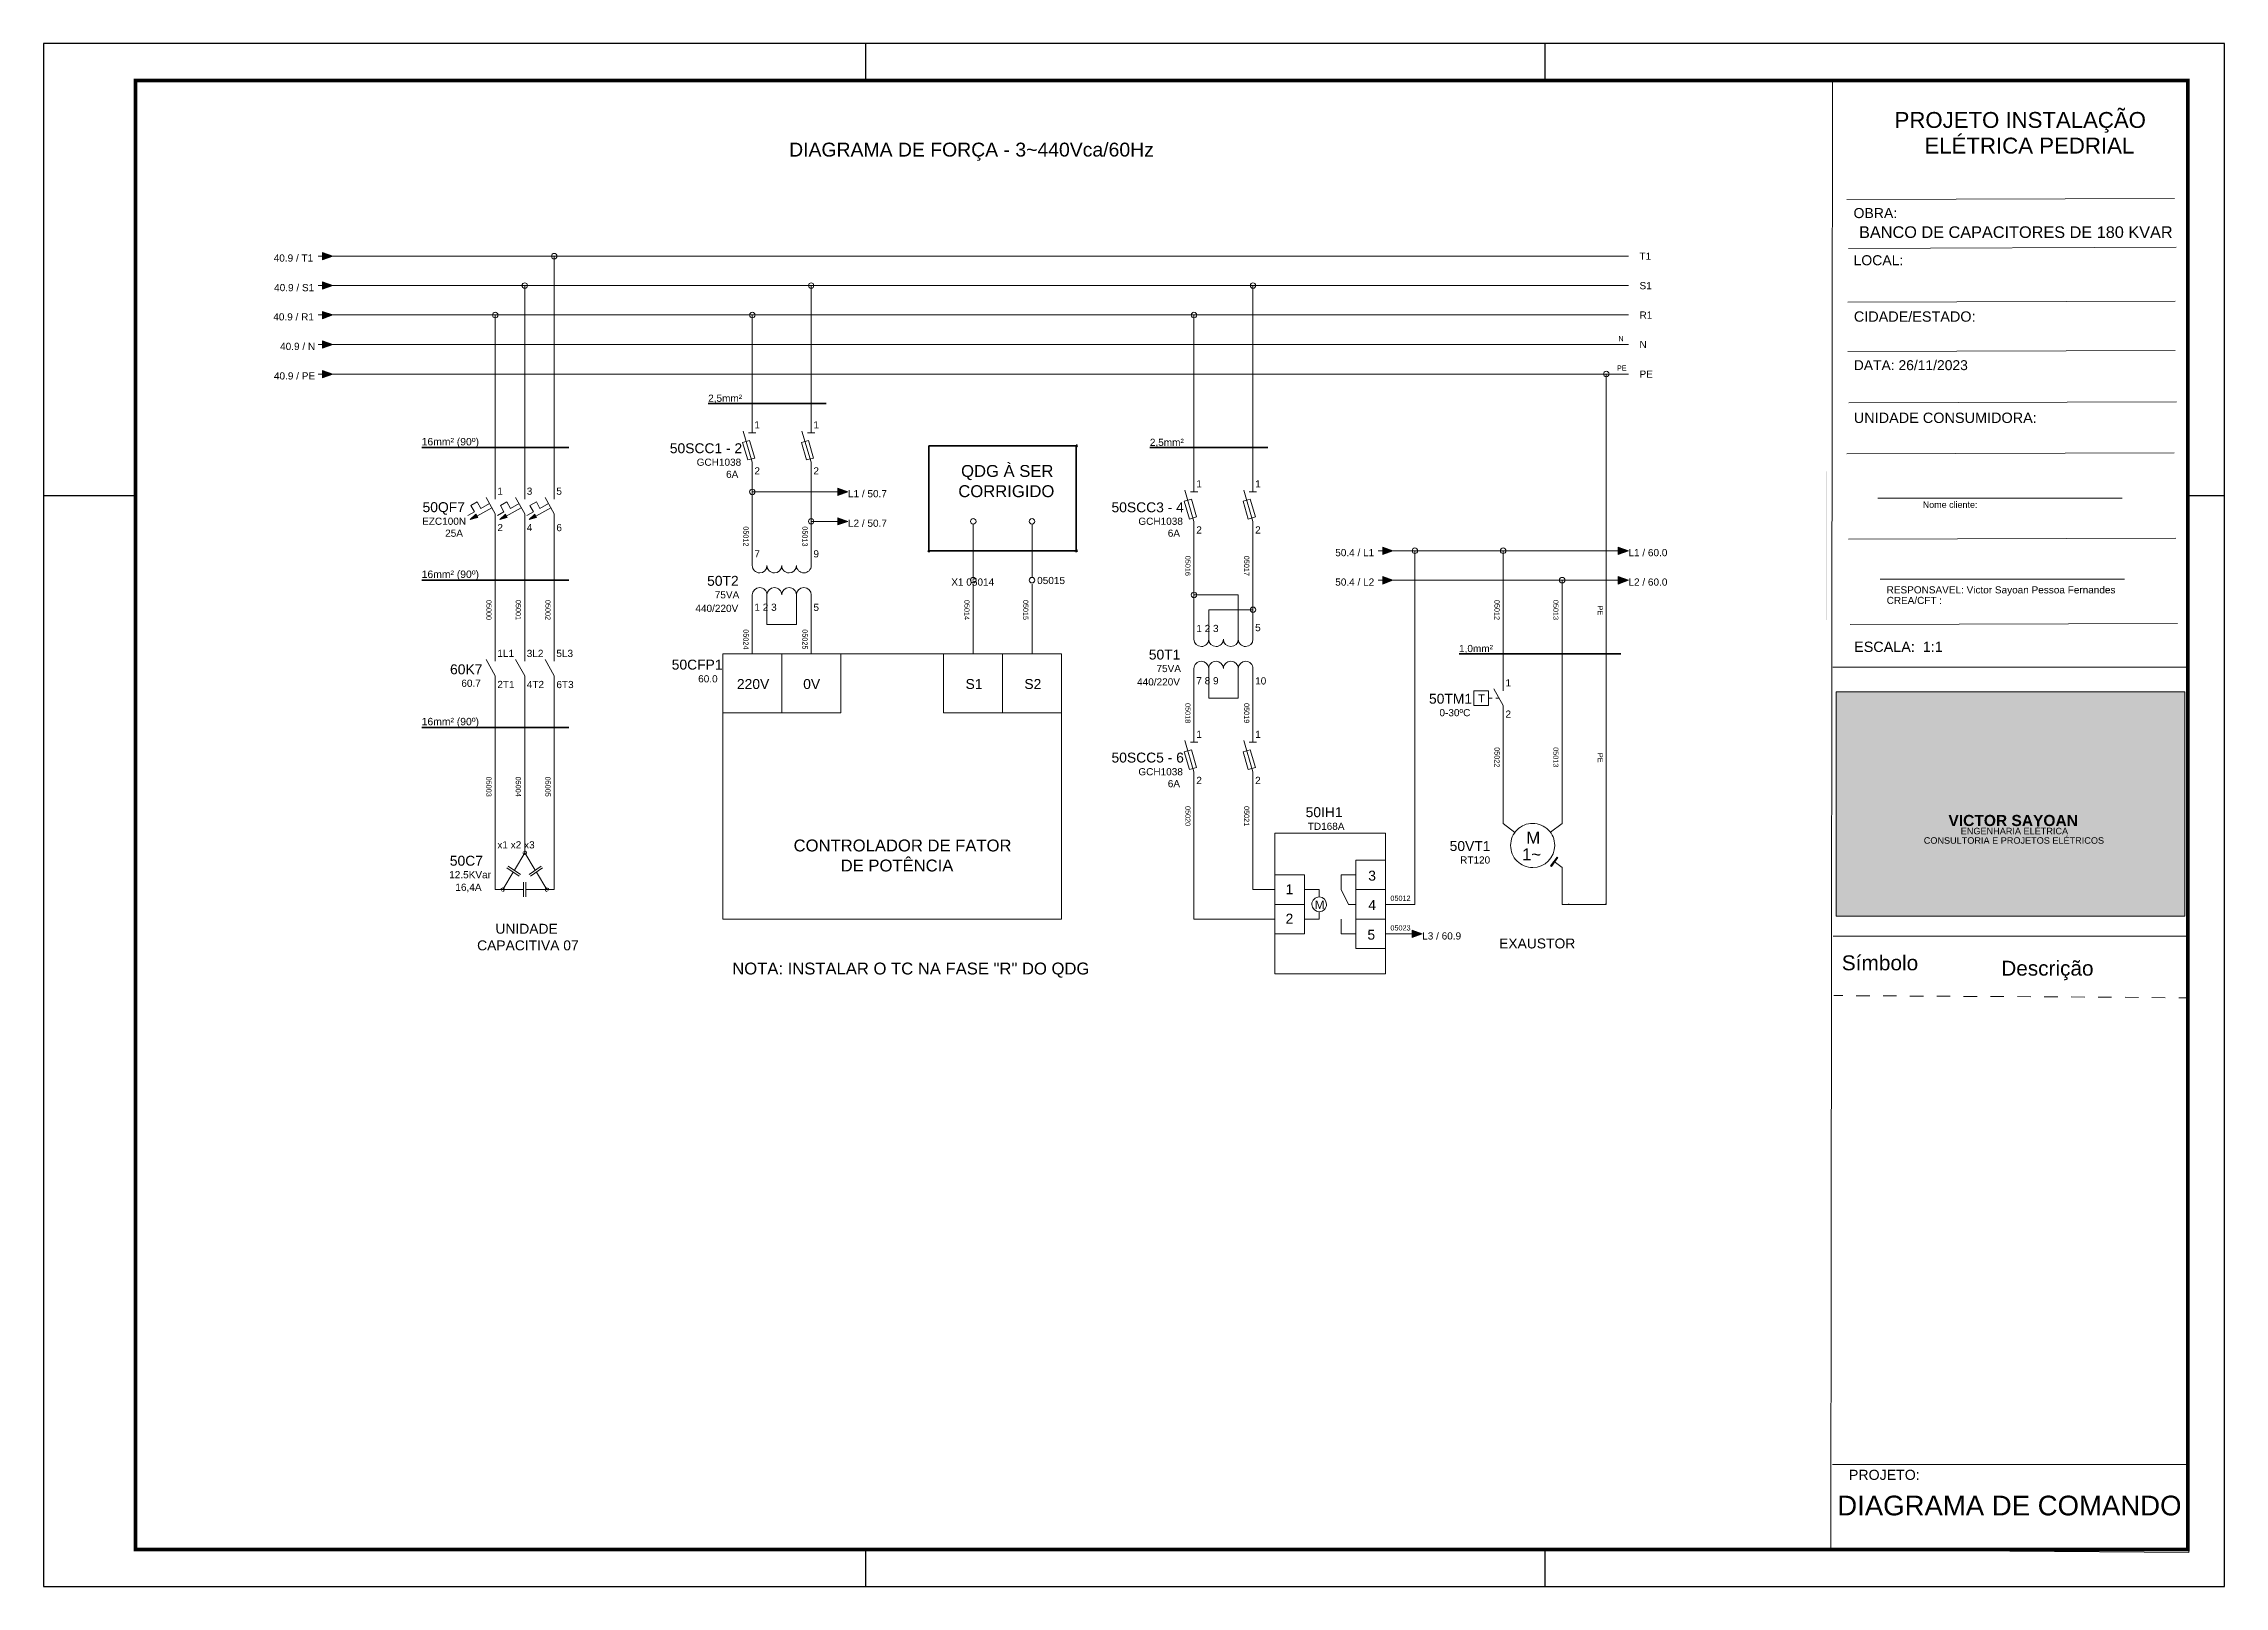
# Model space of a CAD drawing. Header units: millimetres. Extents: x 1004 to 59588, y 686 to 38112.
# Drawn here: x 51332 to 55250, y 35341 to 38112 of the extents above; entities that cross this region are included whole.
import ezdxf

# ---------------------------------------------------------------- set-up
doc = ezdxf.new("R2010")
doc.units = ezdxf.units.MM
doc.linetypes.add('Contínuo', pattern=[0])
for name, color, linetype in [('ARQ-FOLHA', 7, 'Continuous'), ('PDF11_Text', 7, 'Continuous'), ('PDF12_Geometry', 7, 'Continuous'), ('PDF12_Solid Fills', 7, 'Continuous'), ('PDF12_Text', 7, 'Continuous'), ('PDF_Solid Fills', 7, 'Continuous')]:
    doc.layers.add(name, color=color, linetype=linetype)
doc.layers.add('PDF47_Solid Fills', color=7, linetype='Continuous', true_color=0xc7ad54)
doc.layers.add('PDF47_Text', color=7, linetype='Continuous', true_color=0xffffff)
doc.styles.add('Arial$001', font='arial.ttf', dxfattribs={"height": 1.562076})
doc.styles.add('PDF Arial', font='arial.ttf')
doc.styles.add('PDF Sarabun-Extra Bold', font='arialbd.ttf')
doc.styles.add('PDF Sarabun-Thin', font='arial.ttf')

# ---------------------------------------------------------------- blocks, each defined once
blk = doc.blocks.new('FOLHA A2')
at = {"layer": 'ARQ-FOLHA'}
for p, q in [((594, 0), (0, 0)), ((0, 0), (0, -420)), ((224, -10), (224, 0)), ((409, -10), (409, 0)), ((594, -420), (594, 0)), ((0, -123), (25, -123)), ((584, -123), (594, -123)), ((224, -420), (224, -410)), ((409, -420), (409, -410)), ((0, -420), (594, -420))]:
    blk.add_line(p, q, dxfattribs=at)
at = {"layer": 'ARQ-FOLHA', "const_width": 1}
blk.add_lwpolyline([(25, -410), (584, -410), (584, -10), (25, -10), (25, -410)], dxfattribs=at)

msp = doc.modelspace()

# ---------------------------------------------------------------- hatches: boundary and pattern name
at = {"linetype": 'Contínuo', "true_color": 0xfecc66}
h = msp.add_hatch(color=31, dxfattribs=at)
h.dxf.hatch_style = 1
h.set_gradient(color1=(254, 204, 102))
h.paths.add_polyline_path([(54849.99, 36846.22), (54857.11, 36850.2), (54911.27, 36820.6), (54915.16, 36838.42), (54857.37, 36870.1), (54833.03, 36856.55), (54833.01, 36826.38), (54896.12, 36790.69), (54896.12, 36782.02), (54879.2, 36772.24), (54879.67, 36753.73), (54913.06, 36772.72), (54913.1, 36801.57), (54849.98, 36837.18)])
h.paths.add_polyline_path([(54865.48, 36801.29), (54849.22, 36801.29), (54849.22, 36764.76), (54817.17, 36781.46), (54817.17, 36849.32), (54799.82, 36844.48), (54800.92, 36772.36), (54849.51, 36746.08), (54865.48, 36746.43)])
at = {"layer": 'PDF12_Geometry', "transparency": 33554559}
for points in [[(54137.31, 37517.54), (54139.61, 37517.54), (54140.38, 37518.31), (54139.61, 37519.08), (54137.31, 37519.08)], [(54138.84, 37507.59), (54138.84, 37505.29), (54139.61, 37504.15), (54140.38, 37505.29), (54140.38, 37507.59)], [(54150.33, 37517.54), (54153.01, 37517.54), (54153.77, 37518.31), (54153.01, 37519.08), (54150.33, 37519.08)], [(54176.74, 37517.54), (54179.42, 37517.54), (54180.19, 37518.31), (54179.42, 37519.08), (54176.74, 37519.08)], [(54039.7, 36635.17), (54041.23, 36634.02), (54052.71, 36650.1), (54051.56, 36650.86)], [(54059.6, 36568.56), (54059.6, 36565.88), (54060.37, 36565.11), (54061.13, 36565.88), (54061.13, 36568.56)], [(54059.6, 36568.56), (54059.6, 36565.88), (54060.37, 36565.11), (54061.13, 36565.88), (54061.13, 36568.56)], [(54071.09, 36565.11), (54073.38, 36565.11), (54074.53, 36565.88), (54073.38, 36567.03), (54071.09, 36567.03)], [(54137.31, 36565.11), (54139.61, 36565.11), (54140.38, 36565.88), (54139.61, 36567.03), (54137.31, 36567.03)], [(54137.31, 36565.11), (54139.61, 36565.11), (54140.38, 36565.88), (54139.61, 36567.03), (54137.31, 36567.03)], [(54138.84, 36568.56), (54138.84, 36565.88), (54139.61, 36565.11), (54140.38, 36565.88), (54140.38, 36568.56)], [(54138.84, 36568.56), (54138.84, 36565.88), (54139.61, 36565.11), (54140.38, 36565.88), (54140.38, 36568.56)]]:
    msp.add_hatch(color=256, dxfattribs=at).paths.add_polyline_path(points)
h = msp.add_hatch(color=256, dxfattribs=at)
h.paths.add_polyline_path([(52196.68, 36658.52), (52199.74, 36658.52)], flags=0)
h.paths.add_polyline_path([(52196.68, 36661.96, 0.4166667), (52193.23, 36658.52)], flags=0)
h = msp.add_hatch(color=256, dxfattribs=at)
h.paths.add_polyline_path([(52156.87, 36592.67), (52159.93, 36592.67)], flags=0)
h.paths.add_polyline_path([(52153.42, 36592.67, 0.4166667), (52156.87, 36589.23)], flags=0)
h = msp.add_hatch(color=256, dxfattribs=at)
h.paths.add_polyline_path([(52236.11, 36592.67), (52239.55, 36592.67)], flags=0)
h.paths.add_polyline_path([(52236.11, 36589.23, 0.4166667), (52239.55, 36592.67)], flags=0)

# ---------------------------------------------------------------- linework, layer by layer
msp.add_line((54546.27, 38045.68), (55184.16, 38045.68))
at = {"color": 7, "linetype": 'Continuous', "lineweight": 9, "true_color": 0x000007}
for points in [[(55184.16, 38045.68), (55186.36, 35402.31), (54542.85, 35406.7), (54546.27, 38045.68)], [(54571.9, 37831.82), (55160.48, 37833.53), (55160.48, 37833.53)], [(54575.08, 37743.7), (55163.41, 37745.89), (55163.41, 37745.89)], [(54573.37, 37647.27), (55161.7, 37649.22), (55161.7, 37649.22)], [(54573.86, 37558.89), (55161.95, 37560.85), (55161.95, 37560.85)], [(54575.56, 37466.86), (55163.9, 37468.57), (55163.9, 37468.57)], [(54571.9, 37374.82), (55160, 37376.78), (55160, 37376.78)], [(54575.08, 37221.52), (55163.17, 37223.47), (55163.17, 37223.47)], [(54577.52, 37068.69), (55165.61, 37070.65), (55165.61, 37070.65)], [(54546.76, 36991.8), (55184.41, 36991.8), (55184.41, 36991.8)], [(54547, 36508.92), (55184.41, 36508.92), (55184.41, 36508.92)], [(55095.79, 36398.82), (55071.62, 36399.06), (55071.62, 36399.06)], [(55143.88, 36398.33), (55119.71, 36398.82), (55119.71, 36398.82)], [(55184.16, 36398.09), (55168.3, 36398.33), (55168.3, 36398.33)], [(54546.03, 35560.26), (55183.92, 35560.26), (55183.92, 35560.26)]]:
    msp.add_lwpolyline(points, dxfattribs=at)
at = {"color": 7, "linetype": 'Continuous', "lineweight": 20, "true_color": 0x000007}
for points in [[(54627.56, 37295.24), (55066.62, 37295.24), (55066.62, 37295.24)], [(54631.59, 37150.23), (55070.65, 37150.23), (55070.65, 37150.23)], [(54564.46, 36402.24), (54548.47, 36402.24), (54548.47, 36402.24)], [(54612.91, 36401.87), (54588.5, 36401.87), (54588.5, 36401.87)], [(54661.01, 36401.63), (54636.96, 36401.63), (54636.96, 36401.63)], [(54709.47, 36401.26), (54685.05, 36401.26), (54685.05, 36401.26)], [(54757.56, 36401.02), (54733.51, 36401.02), (54733.51, 36401.02)], [(54806.02, 36400.65), (54781.6, 36400.65), (54781.6, 36400.65)], [(54854.11, 36400.28), (54830.06, 36400.65), (54830.06, 36400.65)], [(54902.57, 36400.04), (54878.15, 36400.28), (54878.15, 36400.28)], [(54950.66, 36399.67), (54926.61, 36400.04), (54926.61, 36400.04)], [(54999.12, 36399.43), (54975.07, 36399.67), (54975.07, 36399.67)], [(55047.21, 36399.06), (55023.16, 36399.43), (55023.16, 36399.43)]]:
    msp.add_lwpolyline(points, dxfattribs=at)
at = {"color": 7, "linetype": 'Continuous', "lineweight": 9, "true_color": 0xffffff}
msp.add_lwpolyline([(54552.62, 36544.56), (54552.62, 36947.85), (55178.79, 36947.85), (55178.79, 36544.56)], close=True, dxfattribs=at)
at = {"layer": 'PDF12_Geometry', "lineweight": 18}
for points in [[(51833.18, 37723.5), (51833.18, 37736.51), (51851.55, 37730)], [(51833.18, 37670.67), (51833.18, 37683.68), (51851.55, 37677.18)], [(51833.18, 37617.46), (51833.18, 37630.86), (51851.55, 37624.35)], [(51833.18, 37564.63), (51833.18, 37578.03), (51851.55, 37571.14)], [(51833.18, 37511.8), (51833.18, 37524.82), (51851.55, 37518.31)], [(52597.27, 37364.04), (52609.9, 37367.48), (52600.33, 37399.26), (52587.7, 37395.43)], [(52702.92, 37364.04), (52715.55, 37367.48), (52706.37, 37399.26), (52693.73, 37395.43)], [(52759.19, 37300.11), (52759.19, 37313.51), (52777.19, 37306.62)], [(52112.08, 37260.68), (52098.68, 37257.23), (52108.63, 37266.42)], [(52164.91, 37260.68), (52151.51, 37257.23), (52161.84, 37266.42)], [(52217.73, 37260.68), (52204.72, 37257.23), (52214.67, 37266.42)], [(53390.83, 37258), (53403.47, 37261.83), (53394.28, 37293.6), (53381.26, 37289.77)], [(53496.49, 37258), (53509.5, 37261.83), (53499.93, 37293.6), (53487.3, 37289.77)], [(52759.19, 37247.28), (52759.19, 37260.3), (52777.19, 37253.79)], [(53738.04, 37194.45), (53738.04, 37207.47), (53756.03, 37200.96)], [(54161.05, 37194.45), (54161.05, 37207.47), (54179.42, 37200.96)], [(53738.04, 37141.24), (53738.04, 37154.64), (53756.03, 37148.13)], [(54161.05, 37141.24), (54161.05, 37154.64), (54179.42, 37148.13)], [(53901.5, 36923.04), (53927.92, 36923.04), (53927.92, 36949.45), (53901.5, 36949.45)], [(53390.83, 36808.2), (53403.47, 36812.02), (53394.28, 36843.8), (53381.26, 36839.97)], [(53496.49, 36808.2), (53509.5, 36812.02), (53499.93, 36843.8), (53487.3, 36839.97)], [(53544.34, 36441.08), (53743.02, 36441.08), (53743.02, 36693.74), (53544.34, 36693.74)], [(54039.7, 36635.17), (54041.23, 36634.02), (54052.71, 36650.1), (54051.56, 36650.86)], [(53790.87, 36506.54), (53790.87, 36519.56), (53808.86, 36513.05)]]:
    msp.add_lwpolyline(points, close=True, dxfattribs=at)
for points in [[(51825.14, 37730), (51833.18, 37730)], [(51851.55, 37730), (52380.6, 37730), (54179.42, 37730)], [(52090.64, 37730), (52249.51, 37730), (52249.51, 37306.62), (52249.51, 37293.6)], [(52249.51, 37730), (52249.51, 37716.61)], [(51825.14, 37677.18), (51833.18, 37677.18)], [(51851.55, 37677.18), (52327.77, 37677.18), (52711.34, 37677.18), (52711.34, 37412.65), (52711.34, 37419.16)], [(52090.64, 37677.18), (52196.68, 37677.18), (52196.68, 37306.62), (52196.68, 37293.6)], [(52196.68, 37677.18), (52196.68, 37663.78)], [(52697.95, 37677.18), (52724.36, 37677.18), (53504.91, 37677.18), (53504.91, 37306.62), (53504.91, 37313.51)], [(52711.34, 37677.18), (52711.34, 37663.78)], [(53491.51, 37677.18), (53517.93, 37677.18), (54179.42, 37677.18)], [(53504.91, 37677.18), (53504.91, 37663.78)], [(51825.14, 37624.35), (51833.18, 37624.35)], [(51851.55, 37624.35), (52274.56, 37624.35), (52605.31, 37624.35), (52605.31, 37412.65), (52605.31, 37419.16)], [(52090.64, 37624.35), (52143.47, 37624.35), (52143.47, 37306.62), (52143.47, 37293.6)], [(52143.47, 37624.35), (52143.47, 37610.95)], [(52592.29, 37624.35), (52618.7, 37624.35), (53398.87, 37624.35), (53398.87, 37306.62), (53398.87, 37313.51)], [(52605.31, 37624.35), (52605.31, 37610.95)], [(53385.86, 37624.35), (53412.27, 37624.35), (54179.42, 37624.35)], [(53398.87, 37624.35), (53398.87, 37610.95)], [(51825.14, 37571.14), (51833.18, 37571.14)], [(51838.15, 37571.14), (54179.42, 37571.14)], [(51825.14, 37518.31), (51833.18, 37518.31)], [(54045.82, 36643.2), (54060.37, 36632.1), (54060.37, 36619.09), (54060.37, 36565.88), (54139.61, 36565.88), (54139.61, 37518.31), (51838.15, 37518.31)], [(54126.59, 37518.31), (54153.01, 37518.31), (54179.42, 37518.31)], [(54139.61, 37518.31), (54139.61, 37505.29)], [(52588.84, 37415.72), (52605.31, 37359.83)], [(52598.8, 37412.65), (52611.81, 37412.65)], [(52694.5, 37415.72), (52711.34, 37359.83)], [(52704.45, 37412.65), (52717.85, 37412.65)], [(52605.31, 37320.01), (52605.31, 37293.6)], [(52605.31, 37306.62), (52618.7, 37306.62), (52764.17, 37306.62)], [(52750.77, 37306.62), (52759.19, 37306.62)], [(53382.41, 37310.06), (53398.87, 37253.79)], [(53392.36, 37306.62), (53405.76, 37306.62)], [(53488.45, 37310.06), (53504.91, 37253.79)], [(53498.02, 37306.62), (53511.42, 37306.62)], [(52094.47, 37264.51), (52106.34, 37271.01), (52099.83, 37282.5), (52111.31, 37289.01), (52117.82, 37277.14), (52133.13, 37285.56)], [(52110.55, 37263.36), (52137.34, 37278.29)], [(52127.01, 37296.66), (52143.47, 37267.19), (52143.47, 37253.79), (52143.47, 37015.68), (52143.47, 37002.66)], [(52147.68, 37264.51), (52159.16, 37271.01), (52152.66, 37282.5), (52164.52, 37289.01), (52170.65, 37277.14), (52186.34, 37285.56)], [(52163.37, 37263.36), (52190.17, 37278.29)], [(52179.84, 37296.66), (52196.68, 37267.19), (52196.68, 37253.79), (52196.68, 37015.68), (52196.68, 37002.66)], [(52200.51, 37264.51), (52211.99, 37271.01), (52205.87, 37282.5), (52217.35, 37289.01), (52223.48, 37277.14), (52239.17, 37285.56)], [(52216.2, 37263.36), (52243.38, 37278.29)], [(52233.05, 37296.66), (52249.51, 37267.19), (52249.51, 37253.79), (52249.51, 37015.68), (52249.51, 37002.66)], [(52711.34, 37267.19), (52711.34, 37240.77)], [(52711.34, 37253.79), (52724.36, 37253.79), (52764.17, 37253.79)], [(52750.77, 37253.79), (52759.19, 37253.79)], [(53002.28, 37248.81), (53002.28, 37240.77), (53002.28, 37161.15), (53002.28, 37153.11)], [(53107.94, 37248.81), (53107.94, 37240.77), (53107.94, 37161.15), (53107.94, 37153.11)], [(53398.87, 37247.28), (53398.87, 37253.79), (53398.87, 37121.72), (53398.87, 37068.51), (53398.87, 37042.09)], [(53504.91, 37247.28), (53504.91, 37253.79), (53504.91, 37094.92), (53504.91, 37068.51), (53504.91, 37042.09)], [(53729.62, 37200.96), (53738.04, 37200.96)], [(53743.02, 37200.96), (53795.85, 37200.96), (53795.85, 36565.88), (53743.02, 36565.88)], [(53782.45, 37200.96), (53808.86, 37200.96), (53954.33, 37200.96), (53954.33, 36962.85), (53954.33, 36949.45)], [(53795.85, 37200.96), (53795.85, 37187.56)], [(53941.31, 37200.96), (53967.73, 37200.96), (54166.02, 37200.96)], [(53954.33, 37200.96), (53954.33, 37187.56)], [(54153.01, 37200.96), (54161.05, 37200.96)], [(53729.62, 37148.13), (53738.04, 37148.13)], [(53743.02, 37148.13), (54060.37, 37148.13), (54060.37, 36724.74), (54060.37, 36711.35), (54039.31, 36695.65)], [(54046.97, 37148.13), (54073.38, 37148.13), (54166.02, 37148.13)], [(54060.37, 37148.13), (54060.37, 37134.73)], [(54153.01, 37148.13), (54161.05, 37148.13)], [(52605.31, 37121.72), (52605.31, 37094.92), (52605.31, 37015.68)], [(52605.31, 37121.72), (52605.31, 37121.72)], [(52631.72, 37121.72), (52631.72, 37121.72)], [(52658.13, 37121.72), (52658.13, 37121.72)], [(52684.55, 37121.72), (52684.55, 37121.72)], [(52711.34, 37121.72), (52711.34, 37094.92), (52711.34, 37015.68)], [(53002.28, 37141.24), (53002.28, 37015.68)], [(53107.94, 37141.24), (53107.94, 37015.68)], [(53398.87, 37134.73), (53398.87, 37108.32)], [(53465.1, 37121.72), (53478.5, 37121.72), (53478.5, 37108.32)], [(53504.91, 37108.32), (53504.91, 37081.91)], [(52631.72, 37081.91), (52631.72, 37068.51), (52645.12, 37068.51)], [(52684.55, 37081.91), (52684.55, 37068.51), (52671.53, 37068.51)], [(53425.29, 37081.91), (53425.29, 37094.92), (53438.68, 37094.92)], [(52127.01, 37005.73), (52143.47, 36976.25), (52143.47, 36962.85), (52143.47, 36671.92), (52143.47, 36592.67), (52194.38, 36592.67)], [(52179.84, 37005.73), (52196.68, 36976.25), (52196.68, 36962.85), (52196.68, 36671.92), (52196.68, 36658.52), (52177.92, 36627.13)], [(52233.05, 37005.73), (52249.51, 36976.25), (52249.51, 36962.85), (52249.51, 36671.92), (52249.51, 36592.67), (52198.59, 36592.67)], [(53398.87, 36989.27), (53398.87, 36989.27)], [(53425.29, 36989.27), (53425.29, 36989.27)], [(53451.7, 36989.27), (53451.7, 36989.27)], [(53478.5, 36989.27), (53478.5, 36989.27)], [(53425.29, 36949.45), (53425.29, 36936.44), (53438.68, 36936.44)], [(53478.5, 36949.45), (53478.5, 36936.44), (53465.1, 36936.44)], [(53937.87, 36952.9), (53954.33, 36923.04), (53954.33, 36910.02), (53954.33, 36724.74), (53954.33, 36711.35), (53975.38, 36695.27)], [(53927.92, 36936.44), (53934.81, 36936.44)], [(53941.31, 36936.44), (53947.06, 36936.44)], [(53382.41, 36860.26), (53398.87, 36803.99)], [(53392.36, 36857.2), (53405.76, 36857.2)], [(53488.45, 36860.26), (53504.91, 36803.99)], [(53498.02, 36857.2), (53511.42, 36857.2)], [(53398.87, 36797.48), (53398.87, 36803.99), (53398.87, 36539.46), (53544.34, 36539.46)], [(53504.91, 36797.48), (53504.91, 36803.99), (53504.91, 36592.67), (53544.34, 36592.67)], [(52166.82, 36634.4), (52188.64, 36619.85)], [(52196.68, 36658.52), (52215.05, 36627.13)], [(52204.34, 36619.85), (52226.16, 36634.4)], [(52175.62, 36624.06), (52156.87, 36592.67)], [(52164.52, 36631.34), (52186.73, 36616.41)], [(52194.38, 36605.69), (52194.38, 36579.28)], [(52198.59, 36605.69), (52198.59, 36579.28)], [(52206.63, 36616.41), (52228.45, 36631.34)], [(52217.35, 36624.06), (52236.11, 36592.67)], [(53504.91, 36605.69), (53504.91, 36592.67), (53517.93, 36592.67)], [(53795.85, 36579.28), (53795.85, 36565.88), (53782.45, 36565.88)], [(54060.37, 36579.28), (54060.37, 36565.88), (54073.38, 36565.88)], [(54139.61, 36579.28), (54139.61, 36565.88), (54126.59, 36565.88)], [(53398.87, 36552.86), (53398.87, 36539.46), (53412.27, 36539.46)], [(53743.02, 36513.05), (53795.85, 36513.05)], [(53782.45, 36513.05), (53790.87, 36513.05)]]:
    msp.add_lwpolyline(points, dxfattribs=at)
at = {"layer": 'PDF12_Geometry', "lineweight": 35}
for points in [[(52526.06, 37465.48), (52737.76, 37465.48)], [(52011.4, 37386.24), (52275.92, 37386.24)], [(53319.63, 37386.24), (53531.32, 37386.24)], [(52011.4, 37148.13), (52275.92, 37148.13)], [(53875.09, 37015.68), (54166.02, 37015.68)], [(52011.4, 36883.61), (52275.92, 36883.61)]]:
    msp.add_lwpolyline(points, dxfattribs=at)
msp.add_lwpolyline([(52922.66, 37200.96), (53187.18, 37200.96), (53187.18, 37389.3), (52922.66, 37389.3)], close=True, dxfattribs=at)
at = {"layer": 'PDF12_Geometry', "lineweight": 18}
for points in [[(52605.31, 37352.94), (52605.31, 37359.83), (52605.31, 37306.62), (52605.31, 37200.96), (52605.31, 37174.55, 0.4071429), (52618.7, 37161.15)], [(52711.34, 37352.94), (52711.34, 37359.83), (52711.34, 37253.79), (52711.34, 37200.96), (52711.34, 37174.55, -0.4071429), (52697.95, 37161.15, -0.4071429), (52684.55, 37174.55)], [(52618.7, 37134.73, -0.4191176), (52631.72, 37121.72), (52631.72, 37068.51), (52684.55, 37068.51), (52684.55, 37121.72, 0.4191176), (52671.53, 37134.73)], [(53398.87, 37121.72), (53412.27, 37121.72), (53478.5, 37121.72), (53478.5, 37042.09, 0.4191176), (53491.51, 37029.08)], [(53412.27, 37029.08, 0.4191176), (53425.29, 37042.09), (53425.29, 37094.92), (53491.51, 37094.92), (53504.91, 37094.92)], [(53412.27, 37002.66, 0.4071429), (53398.87, 36989.27), (53398.87, 36962.85), (53398.87, 36857.2), (53398.87, 36863.7)], [(53438.68, 37002.66, 0.4071429), (53425.29, 36989.27), (53425.29, 36936.44), (53478.5, 36936.44), (53478.5, 36989.27, 0.4071429), (53465.1, 37002.66, 0.4071429), (53451.7, 36989.27)], [(53491.51, 37002.66, -0.4071429), (53504.91, 36989.27), (53504.91, 36962.85), (53504.91, 36857.2), (53504.91, 36863.7)]]:
    msp.add_lwpolyline(points, format="xyb", dxfattribs=at)
at = {"layer": 'PDF12_Geometry', "lineweight": 15}
msp.add_lwpolyline([(52552.48, 36539.46), (53160.76, 36539.46), (53160.76, 37015.68), (52552.48, 37015.68)], close=True, dxfattribs=at)
at = {"layer": 'PDF12_Geometry', "lineweight": 9}
for points in [[(52658.13, 37015.68), (52552.48, 37015.68), (52552.48, 36910.02), (52658.13, 36910.02)], [(52658.13, 36910.02), (52764.17, 36910.02), (52764.17, 37015.68), (52658.13, 37015.68)], [(52949.07, 36910.02), (53055.11, 36910.02), (53055.11, 37015.68), (52949.07, 37015.68)], [(53055.11, 36910.02), (53160.76, 36910.02), (53160.76, 37015.68), (53055.11, 37015.68)]]:
    msp.add_lwpolyline(points, close=True, dxfattribs=at)
for points in [[(52552.48, 37015.68), (52552.48, 36910.02)], [(53663.39, 36592.67), (53663.39, 36619.09), (53689.81, 36619.09)], [(53597.55, 36592.67), (53623.96, 36592.67), (53623.96, 36579.28)], [(53676.79, 36565.88), (53689.81, 36565.88)], [(53623.96, 36552.86), (53623.96, 36539.46), (53597.55, 36539.46)], [(53663.39, 36539.46), (53663.39, 36513.05), (53689.81, 36513.05)]]:
    msp.add_lwpolyline(points, dxfattribs=at)
at = {"layer": 'PDF12_Geometry', "lineweight": 18}
msp.add_lwpolyline([(54046.97, 36671.92, 0.4150485), (54007.54, 36711.35, 0.4166507), (53967.73, 36671.92, 0.4146681), (54007.54, 36632.1, 0.4130352)], format="xyb", close=True, dxfattribs=at)
at = {"layer": 'PDF12_Geometry', "lineweight": 0}
for points in [[(53743.02, 36645.5), (53689.81, 36645.5), (53689.81, 36486.64), (53743.02, 36486.64)], [(53544.34, 36513.05), (53597.55, 36513.05), (53597.55, 36619.09), (53544.34, 36619.09)], [(53544.34, 36565.88), (53597.55, 36565.88)], [(53689.81, 36592.67), (53743.02, 36592.67)], [(53689.81, 36539.46), (53743.02, 36539.46)]]:
    msp.add_lwpolyline(points, dxfattribs=at)
at = {"layer": 'PDF12_Geometry', "lineweight": 13}
msp.add_lwpolyline([(53663.39, 36592.67), (53676.79, 36565.88)], dxfattribs=at)
at = {"layer": 'PDF12_Geometry', "lineweight": 18}
for centre, radius, start, end in [((52645.28, 37174.71), 13.56, 180.69331, 269.30669), ((52671.7, 37174.71), 13.56, 180.69331, 269.30669), ((52645.23, 37121.83), 12.91, 359.52116, 90.47884), ((53438.79, 37041.99), 12.91, 269.52116, 0.47884), ((53624.13, 36565.71), 13.56, 90.69331, 179.30669), ((53624.07, 36565.77), 12.91, 269.52116, 0.47884)]:
    msp.add_arc(centre, radius, start, end, dxfattribs=at)
for points in [[(52249.51, 37734.98), (52246.83, 37734.98), (52244.53, 37732.68), (52244.53, 37730)], [(52254.48, 37730), (52254.48, 37732.68), (52252.19, 37734.98), (52249.51, 37734.98)], [(52244.53, 37730), (52244.53, 37727.32), (52246.83, 37725.03), (52249.51, 37725.03)], [(52249.51, 37725.03), (52252.19, 37725.03), (52254.48, 37727.32), (52254.48, 37730)], [(52196.68, 37682.15), (52193.62, 37682.15), (52191.7, 37679.86), (52191.7, 37677.18)], [(52191.7, 37677.18), (52191.7, 37674.5), (52193.62, 37672.2), (52196.68, 37672.2)], [(52201.27, 37677.18), (52201.27, 37679.86), (52199.36, 37682.15), (52196.68, 37682.15)], [(52196.68, 37672.2), (52199.36, 37672.2), (52201.27, 37674.5), (52201.27, 37677.18)], [(52711.34, 37682.15), (52708.28, 37682.15), (52706.37, 37679.86), (52706.37, 37677.18)], [(52706.37, 37677.18), (52706.37, 37674.5), (52708.28, 37672.2), (52711.34, 37672.2)], [(52715.94, 37677.18), (52715.94, 37679.86), (52714.02, 37682.15), (52711.34, 37682.15)], [(52711.34, 37672.2), (52714.02, 37672.2), (52715.94, 37674.5), (52715.94, 37677.18)], [(53504.91, 37682.15), (53502.23, 37682.15), (53499.93, 37679.86), (53499.93, 37677.18)], [(53499.93, 37677.18), (53499.93, 37674.5), (53502.23, 37672.2), (53504.91, 37672.2)], [(53509.89, 37677.18), (53509.89, 37679.86), (53507.59, 37682.15), (53504.91, 37682.15)], [(53504.91, 37672.2), (53507.59, 37672.2), (53509.89, 37674.5), (53509.89, 37677.18)], [(52143.47, 37629.32), (52140.79, 37629.32), (52138.49, 37627.03), (52138.49, 37624.35)], [(52138.49, 37624.35), (52138.49, 37621.29), (52140.79, 37619.37), (52143.47, 37619.37)], [(52148.45, 37624.35), (52148.45, 37627.03), (52146.15, 37629.32), (52143.47, 37629.32)], [(52143.47, 37619.37), (52146.15, 37619.37), (52148.45, 37621.29), (52148.45, 37624.35)], [(52605.31, 37629.32), (52602.63, 37629.32), (52600.33, 37627.03), (52600.33, 37624.35)], [(52600.33, 37624.35), (52600.33, 37621.29), (52602.63, 37619.37), (52605.31, 37619.37)], [(52610.28, 37624.35), (52610.28, 37627.03), (52607.98, 37629.32), (52605.31, 37629.32)], [(52605.31, 37619.37), (52607.98, 37619.37), (52610.28, 37621.29), (52610.28, 37624.35)], [(53398.87, 37629.32), (53396.19, 37629.32), (53393.89, 37627.03), (53393.89, 37624.35)], [(53393.89, 37624.35), (53393.89, 37621.29), (53396.19, 37619.37), (53398.87, 37619.37)], [(53403.85, 37624.35), (53403.85, 37627.03), (53401.55, 37629.32), (53398.87, 37629.32)], [(53398.87, 37619.37), (53401.55, 37619.37), (53403.85, 37621.29), (53403.85, 37624.35)], [(54139.61, 37523.29), (54136.93, 37523.29), (54134.63, 37520.99), (54134.63, 37518.31)], [(54134.63, 37518.31), (54134.63, 37515.63), (54136.93, 37513.33), (54139.61, 37513.33)], [(54144.59, 37518.31), (54144.59, 37520.99), (54142.29, 37523.29), (54139.61, 37523.29)], [(54139.61, 37513.33), (54142.29, 37513.33), (54144.59, 37515.63), (54144.59, 37518.31)], [(52605.31, 37311.59), (52602.63, 37311.59), (52600.33, 37309.3), (52600.33, 37306.62)], [(52600.33, 37306.62), (52600.33, 37303.94), (52602.63, 37301.64), (52605.31, 37301.64)], [(52610.28, 37306.62), (52610.28, 37309.3), (52607.98, 37311.59), (52605.31, 37311.59)], [(52605.31, 37301.64), (52607.98, 37301.64), (52610.28, 37303.94), (52610.28, 37306.62)], [(52711.34, 37258.76), (52708.28, 37258.76), (52706.37, 37256.47), (52706.37, 37253.79)], [(52706.37, 37253.79), (52706.37, 37251.11), (52708.28, 37248.81), (52711.34, 37248.81)], [(52715.94, 37253.79), (52715.94, 37256.47), (52714.02, 37258.76), (52711.34, 37258.76)], [(52711.34, 37248.81), (52714.02, 37248.81), (52715.94, 37251.11), (52715.94, 37253.79)], [(53002.28, 37258.76), (52999.6, 37258.76), (52997.3, 37256.47), (52997.3, 37253.79)], [(52997.3, 37253.79), (52997.3, 37251.11), (52999.6, 37248.81), (53002.28, 37248.81)], [(53007.26, 37253.79), (53007.26, 37256.47), (53004.96, 37258.76), (53002.28, 37258.76)], [(53002.28, 37248.81), (53004.96, 37248.81), (53007.26, 37251.11), (53007.26, 37253.79)], [(53107.94, 37258.76), (53105.26, 37258.76), (53102.96, 37256.47), (53102.96, 37253.79)], [(53102.96, 37253.79), (53102.96, 37251.11), (53105.26, 37248.81), (53107.94, 37248.81)], [(53112.91, 37253.79), (53112.91, 37256.47), (53110.61, 37258.76), (53107.94, 37258.76)], [(53107.94, 37248.81), (53110.61, 37248.81), (53112.91, 37251.11), (53112.91, 37253.79)], [(53795.85, 37205.94), (53793.17, 37205.94), (53790.87, 37203.64), (53790.87, 37200.96)], [(53790.87, 37200.96), (53790.87, 37198.28), (53793.17, 37195.98), (53795.85, 37195.98)], [(53800.82, 37200.96), (53800.82, 37203.64), (53798.53, 37205.94), (53795.85, 37205.94)], [(53795.85, 37195.98), (53798.53, 37195.98), (53800.82, 37198.28), (53800.82, 37200.96)], [(53954.33, 37205.94), (53951.65, 37205.94), (53949.35, 37203.64), (53949.35, 37200.96)], [(53949.35, 37200.96), (53949.35, 37198.28), (53951.65, 37195.98), (53954.33, 37195.98)], [(53959.31, 37200.96), (53959.31, 37203.64), (53957.39, 37205.94), (53954.33, 37205.94)], [(53954.33, 37195.98), (53957.39, 37195.98), (53959.31, 37198.28), (53959.31, 37200.96)], [(52618.7, 37161.15), (52625.98, 37161.15), (52631.72, 37167.27), (52631.72, 37174.55)], [(52645.12, 37161.15), (52652.39, 37161.15), (52658.13, 37167.27), (52658.13, 37174.55)], [(52671.53, 37161.15), (52678.8, 37161.15), (52684.55, 37167.27), (52684.55, 37174.55)], [(53002.28, 37153.11), (52999.6, 37153.11), (52997.3, 37150.81), (52997.3, 37148.13)], [(52997.3, 37148.13), (52997.3, 37145.45), (52999.6, 37143.16), (53002.28, 37143.16)], [(53007.26, 37148.13), (53007.26, 37150.81), (53004.96, 37153.11), (53002.28, 37153.11)], [(53002.28, 37143.16), (53004.96, 37143.16), (53007.26, 37145.45), (53007.26, 37148.13)], [(53107.94, 37153.11), (53105.26, 37153.11), (53102.96, 37150.81), (53102.96, 37148.13)], [(53102.96, 37148.13), (53102.96, 37145.45), (53105.26, 37143.16), (53107.94, 37143.16)], [(53112.91, 37148.13), (53112.91, 37150.81), (53110.61, 37153.11), (53107.94, 37153.11)], [(53107.94, 37143.16), (53110.61, 37143.16), (53112.91, 37145.45), (53112.91, 37148.13)], [(54060.37, 37153.11), (54057.69, 37153.11), (54055.39, 37150.81), (54055.39, 37148.13)], [(54055.39, 37148.13), (54055.39, 37145.45), (54057.69, 37143.16), (54060.37, 37143.16)], [(54065.34, 37148.13), (54065.34, 37150.81), (54063.05, 37153.11), (54060.37, 37153.11)], [(54060.37, 37143.16), (54063.05, 37143.16), (54065.34, 37145.45), (54065.34, 37148.13)], [(52618.7, 37134.73), (52611.43, 37134.73), (52605.31, 37128.99), (52605.31, 37121.72)], [(52645.12, 37134.73), (52637.84, 37134.73), (52631.72, 37128.99), (52631.72, 37121.72)], [(52671.53, 37134.73), (52664.26, 37134.73), (52658.13, 37128.99), (52658.13, 37121.72)], [(52697.95, 37134.73), (52690.67, 37134.73), (52684.55, 37128.99), (52684.55, 37121.72)], [(52711.34, 37121.72), (52711.34, 37128.99), (52705.22, 37134.73), (52697.95, 37134.73)], [(53398.87, 37126.69), (53396.19, 37126.69), (53393.89, 37124.4), (53393.89, 37121.72)], [(53393.89, 37121.72), (53393.89, 37118.66), (53396.19, 37116.74), (53398.87, 37116.74)], [(53403.85, 37121.72), (53403.85, 37124.4), (53401.55, 37126.69), (53398.87, 37126.69)], [(53398.87, 37116.74), (53401.55, 37116.74), (53403.85, 37118.66), (53403.85, 37121.72)], [(53504.91, 37099.9), (53502.23, 37099.9), (53499.93, 37097.98), (53499.93, 37094.92)], [(53499.93, 37094.92), (53499.93, 37092.24), (53502.23, 37090.33), (53504.91, 37090.33)], [(53509.89, 37094.92), (53509.89, 37097.98), (53507.59, 37099.9), (53504.91, 37099.9)], [(53504.91, 37090.33), (53507.59, 37090.33), (53509.89, 37092.24), (53509.89, 37094.92)], [(53398.87, 37042.09), (53398.87, 37034.82), (53405, 37029.08), (53412.27, 37029.08)], [(53425.29, 37042.09), (53425.29, 37034.82), (53431.41, 37029.08), (53438.68, 37029.08)], [(53451.7, 37042.09), (53451.7, 37034.82), (53457.82, 37029.08), (53465.1, 37029.08)], [(53465.1, 37029.08), (53472.37, 37029.08), (53478.5, 37034.82), (53478.5, 37042.09)], [(53491.51, 37029.08), (53498.78, 37029.08), (53504.91, 37034.82), (53504.91, 37042.09)], [(53425.29, 36989.27), (53425.29, 36996.54), (53419.54, 37002.66), (53412.27, 37002.66)], [(53451.7, 36989.27), (53451.7, 36996.54), (53445.96, 37002.66), (53438.68, 37002.66)], [(53491.51, 37002.66), (53484.24, 37002.66), (53478.5, 36996.54), (53478.5, 36989.27)], [(52193.23, 36658.52), (52193.23, 36656.6), (52194.77, 36655.45), (52196.68, 36655.45)], [(52199.74, 36658.52), (52199.74, 36660.43), (52198.21, 36661.96), (52196.68, 36661.96)], [(52196.68, 36655.45), (52198.21, 36655.45), (52199.74, 36656.6), (52199.74, 36658.52)], [(52156.87, 36595.74), (52154.95, 36595.74), (52153.42, 36594.21), (52153.42, 36592.67)], [(52159.93, 36592.67), (52159.93, 36594.21), (52158.78, 36595.74), (52156.87, 36595.74)], [(52236.11, 36595.74), (52234.19, 36595.74), (52233.05, 36594.21), (52233.05, 36592.67)], [(52239.55, 36592.67), (52239.55, 36594.21), (52238.02, 36595.74), (52236.11, 36595.74)], [(52156.87, 36589.23), (52158.78, 36589.23), (52159.93, 36590.76), (52159.93, 36592.67)], [(52233.05, 36592.67), (52233.05, 36590.76), (52234.19, 36589.23), (52236.11, 36589.23)], [(53610.57, 36565.88), (53610.57, 36558.6), (53616.69, 36552.86), (53623.96, 36552.86)], [(53636.98, 36565.88), (53636.98, 36573.15), (53631.24, 36579.28), (53623.96, 36579.28)]]:
    msp.add_open_spline(points, degree=3, dxfattribs=at)
at = {"layer": 'PDF12_Geometry', "lineweight": 35}
for points in [[(53189.09, 37389.3), (53189.09, 37390.45), (53188.33, 37391.22), (53187.18, 37391.22)], [(53187.18, 37387.77), (53188.33, 37387.77), (53189.09, 37388.54), (53189.09, 37389.3)], [(52921.12, 37200.96), (52921.12, 37200.19), (52921.89, 37199.43), (52922.66, 37199.43)], [(52922.66, 37199.43), (52923.8, 37199.43), (52924.57, 37200.19), (52924.57, 37200.96)], [(53185.65, 37200.96), (53185.65, 37200.19), (53186.41, 37199.43), (53187.18, 37199.43)], [(53189.09, 37200.96), (53189.09, 37201.73), (53188.33, 37202.49), (53187.18, 37202.49)], [(53187.18, 37199.43), (53188.33, 37199.43), (53189.09, 37200.19), (53189.09, 37200.96)], [(53187.18, 37199.43), (53188.33, 37199.43), (53189.09, 37200.19), (53189.09, 37200.96)]]:
    msp.add_open_spline(points, degree=3, dxfattribs=at)
at = {"layer": 'PDF12_Solid Fills', "lineweight": 18, "transparency": 33554559}
for points in [[(51833.18, 37736.51), (51851.55, 37730), (51833.18, 37723.5)], [(51833.18, 37683.68), (51851.55, 37677.18), (51833.18, 37670.67)], [(51833.18, 37630.86), (51851.55, 37624.35), (51833.18, 37617.46)], [(51833.18, 37578.03), (51851.55, 37571.14), (51833.18, 37564.63)], [(51833.18, 37524.82), (51851.55, 37518.31), (51833.18, 37511.8)], [(52759.19, 37313.51), (52777.19, 37306.62), (52759.19, 37300.11)], [(52098.68, 37257.23), (52108.63, 37266.42), (52112.08, 37260.68)], [(52151.51, 37257.23), (52161.84, 37266.42), (52164.91, 37260.68)], [(52204.72, 37257.23), (52214.67, 37266.42), (52217.73, 37260.68)], [(52759.19, 37260.3), (52777.19, 37253.79), (52759.19, 37247.28)], [(53738.04, 37207.47), (53756.03, 37200.96), (53738.04, 37194.45)], [(54161.05, 37207.47), (54179.42, 37200.96), (54161.05, 37194.45)], [(53738.04, 37154.64), (53756.03, 37148.13), (53738.04, 37141.24)], [(54161.05, 37154.64), (54179.42, 37148.13), (54161.05, 37141.24)], [(53790.87, 36519.56), (53808.86, 36513.05), (53790.87, 36506.54)]]:
    msp.add_solid(points, dxfattribs=at)
at = {"layer": 'PDF47_Solid Fills', "color": 7, "linetype": 'Contínuo', "lineweight": 25, "true_color": 0xffffff, "transparency": 33554559}
msp.add_solid([(54552.62, 36947.85), (55178.79, 36947.85), (54552.62, 36544.56), (55178.79, 36544.56)], dxfattribs=at)
at = {"layer": 'PDF47_Solid Fills', "color": 169, "linetype": 'Contínuo', "lineweight": 25, "true_color": 0x242d4c, "transparency": 33554559}
msp.add_solid([(54552.62, 36947.85), (55178.79, 36947.85), (54552.62, 36544.56), (55178.79, 36544.56)], dxfattribs=at)
at = {"layer": 'PDF_Solid Fills', "linetype": 'Continuous', "lineweight": 35, "transparency": 33554559}
msp.add_solid([(54534.62, 37076.93), (54535.67, 37076.93), (54534.62, 37343.38), (54535.67, 37343.38)], dxfattribs=at)

# ---------------------------------------------------------------- block references
at = {"layer": 'ARQ-FOLHA', "xscale": 6.595981259956956, "yscale": 6.595981259956956, "zscale": 6.595981259956956}
msp.add_blockref('FOLHA A2', (51332.11, 38111.64), dxfattribs=at)

# ---------------------------------------------------------------- texts
at = {"color": 7, "true_color": 0x000007, "style": 'Arial$001'}
for s, height, p in [('PROJETO INSTALAÇÃO ', 28.518, (54657.62, 37960.33)), ('ELÉTRICA PEDRIAL', 28.5753, (54711.18, 37914.25)), ('OBRA:', 18.042, (54583.86, 37798.37)), ('BANCO DE CAPACITORES DE 180 KVAR', 20.914, (54593.82, 37762.68)), ('LOCAL: ', 18.018, (54583.86, 37713.68)), ('CIDADE/ESTADO: ', 18.5264, (54584.47, 37612.29)), ('DATA: 26/11/2023', 17.8265, (54584.35, 37525.35)), ('UNIDADE CONSUMIDORA:', 18.5784, (54584.35, 37430.47)), ('Nome cliente:', 11.4993, (54708.24, 37278.04)), ('CREA/CFT : ', 12.8022, (54643.43, 37105.44)), ('RESPONSAVEL: Victor Sayoan Pessoa Fernandes', 12.8519, (54643.31, 37124.38)), ('ESCALA:  1:1', 18.4764, (54584.96, 37019.33)), ('Símbolo', 26.798, (54562.75, 36447.61)), ('Descrição', 26.692, (54849.3, 36438.02)), ('PROJETO:', 18.214, (54575.56, 35532.49)), ('DIAGRAMA DE COMANDO', 35.4165, (54554.62, 35468.79))]:
    msp.add_text(s, height=height, dxfattribs=at).set_placement(p)
at = {"layer": 'PDF11_Text', "char_height": 13.3209, "attachment_point": 7, "style": 'PDF Arial'}
for insert in [(52011.4, 37386.24), (52011.4, 37148.13), (52011.4, 36883.61)]:
    msp.add_mtext('16mm² (90º)', dxfattribs=dict(at, insert=insert))
at = {"layer": 'PDF12_Text', "attachment_point": 7, "style": 'PDF Arial'}
for s, insert, char_height in [('DIAGRAMA DE FORÇA - 3~440Vca/60Hz', (52671.53, 37901.2), 24.9361), ('40.9 / T1', (51745.51, 37720.05), 12.879), ('T1', (54199.33, 37723.5), 12.879), ('40.9 / S1', (51746.27, 37666.89), 12.879), ('S1', (54199.33, 37670.43), 12.879), ('40.9 / R1', (51744.74, 37614.4), 12.879), ('R1', (54199.33, 37617.84), 12.879), ('40.9 / N', (51756.99, 37561.4), 12.879), ('N', (54161.43, 37577.26), 9.32), ('N', (54199.33, 37565.01), 12.88), ('40.9 / PE', (51745.89, 37508.36), 12.879), ('PE', (54158.75, 37524.43), 9.317), ('PE', (54199.33, 37511.8), 12.879), ('2,5mm²', (52526.06, 37466.06), 12.879), ('1', (52609.13, 37420.69), 12.88), ('1', (52715.17, 37420.69), 12.88), ('50SCC1 - 2', (52457.16, 37375.91), 17.812), ('2,5mm²', (53319.63, 37386.82), 12.879), ('GCH1038', (52505.39, 37353.4), 12.879), ('6A', (52558.22, 37331.61), 12.879), ('2', (52609.13, 37338.01), 12.88), ('2', (52715.17, 37338.01), 12.88), ('QDG À SER', (52980.46, 37327.7), 21.374), ('1', (52147.3, 37301.64), 12.88), ('3', (52200.12, 37301.37), 12.88), ('5', (52253.33, 37301.37), 12.88), ('L1 / 50.7', (52777.19, 37296.88), 12.879), ('CORRIGIDO', (52975.48, 37296.98), 21.374), ('1', (53403.08, 37314.65), 12.88), ('1', (53508.74, 37314.65), 12.88), ('EZC100N', (52012.16, 37247.39), 12.879), ('50QF7', (52012.93, 37265.49), 17.812), ('50SCC3 - 4', (53250.72, 37269.87), 17.812), ('GCH1038', (53298.96, 37247.36), 12.879), ('25A', (52053.51, 37225.93), 12.879), ('2', (52147.3, 37236.18), 12.88), ('4', (52200.12, 37236.18), 12.88), ('6', (52253.33, 37235.91), 12.88), ('L2 / 50.7', (52777.19, 37243.83), 12.879), ('6A', (53351.79, 37225.95), 12.879), ('2', (53403.08, 37231.97), 12.88), ('2', (53508.74, 37231.97), 12.88), ('7', (52609.13, 37189.09), 12.88), ('9', (52715.17, 37188.84), 12.88), ('50.4 / L1', (53652.67, 37191.01), 12.879), ('L1 / 60.0', (54179.42, 37191.01), 12.879), ('50T2', (52524.15, 37137.8), 17.812), ('X1 05014', (52962.85, 37138.18), 12.879), ('05015', (53117.12, 37140.97), 12.879), ('50.4 / L2', (53652.67, 37138.18), 12.879), ('L2 / 60.0', (54179.42, 37138.18), 12.879), ('440/220V', (52503.1, 37090.93), 12.879), ('75VA', (52537.93, 37115.32), 12.879), ('1 2 3', (52609.13, 37093.01), 12.879), ('5', (52715.17, 37092.74), 12.88), ('1 2 3', (53403.08, 37054.84), 12.879), ('5', (53508.74, 37056.37), 12.88), ('1,0mm²', (53875.09, 37016.64), 12.879), ('60K7', (52062.31, 36978.94), 17.812), ('1L1', (52147.3, 37010.32), 12.879), ('3L2', (52200.12, 37010.05), 12.879), ('5L3', (52253.34, 37010.05), 12.879), ('50CFP1', (52460.6, 36987.36), 17.812), ('50T1', (53317.72, 37005.35), 17.812), ('75VA', (53331.5, 36982.87), 12.879), ('60.7', (52082.6, 36956.45), 12.879), ('2T1', (52147.3, 36954.43), 12.879), ('4T2', (52200.12, 36954.43), 12.879), ('6T3', (52253.34, 36954.16), 12.879), ('60.0', (52508.07, 36964.49), 12.879), ('220V', (52577.74, 36952.52), 17.812), ('0V', (52696.8, 36952.52), 17.812), ('S1', (52988.5, 36952.57), 17.812), ('S2', (53094.15, 36952.57), 17.812), ('440/220V', (53296.66, 36958.86), 12.879), ('7 8 9', (53403.08, 36960.94), 12.879), ('10', (53508.74, 36960.67), 12.879), ('1', (53958.54, 36957.49), 12.88), ('50TM1', (53821.11, 36926.11), 17.812), ('0-30ºC', (53839.87, 36903.63), 12.879), ('T', (53909.16, 36928.78), 14.25), ('2', (53958.54, 36901.22), 12.88), ('1', (53403.08, 36864.85), 12.88), ('1', (53508.74, 36864.85), 12.88), ('50SCC5 - 6', (53250.72, 36820.45), 17.812), ('GCH1038', (53298.96, 36797.56), 12.879), ('2', (53403.08, 36782.17), 12.88), ('2', (53508.74, 36782.17), 12.88), ('6A', (53351.79, 36776.15), 12.879), ('50IH1', (53599.47, 36722.45), 17.812), ('TD168A', (53603.28, 36699.56), 12.879), ('x1 x2 x3', (52147.3, 36666.28), 12.879), ('CONTROLADOR DE FATOR', (52679.57, 36660.75), 21.3738), ('50VT1', (53858.24, 36661.59), 17.812), ('M', (53996.06, 36674.98), 21.37), ('50C7', (52061.93, 36635.17), 17.812), ('DE POTÊNCIA', (52764.17, 36624.76), 21.3738), ('RT120', (53877, 36639.1), 12.879), ('1~', (53988.4, 36645.12), 21.374), ('12.5KVar', (52060.78, 36612.69), 12.879), ('16,4A', (52071.88, 36587.89), 12.879), ('1', (53563.48, 36584.25), 17.81), ('3', (53712.01, 36608.38), 17.81), ('M', (53615.93, 36557.84), 15.07), ('4', (53712.01, 36555.92), 17.81), ('05012', (53751.82, 36572.19), 9.317), ('UNIDADE', (52143.85, 36513.06), 17.812), ('2', (53563.48, 36531.42), 17.81), ('5', (53710.48, 36502.34), 17.81), ('05023', (53751.82, 36518.98), 9.317), ('L3 / 60.9', (53808.86, 36502.72), 12.879), ('CAPACITIVA 07', (52110.93, 36483.2), 17.8115), ('EXAUSTOR', (53947.06, 36486.64), 17.812), ('NOTA: INSTALAR O TC NA FASE "R" DO QDG', (52569.32, 36434.22), 21.3738)]:
    msp.add_mtext(s, dxfattribs=dict(at, insert=insert, char_height=char_height))
at = {"layer": 'PDF12_Text', "char_height": 9.317, "attachment_point": 7, "rotation": 270, "style": 'PDF Arial'}
for s, insert in [('05012', (52589.14, 37244.82)), ('05013', (52695.18, 37244.82)), ('05016', (53383.09, 37191.99)), ('05017', (53488.75, 37191.99)), ('05000', (52127.31, 37112.75)), ('05001', (52180.13, 37112.75)), ('05002', (52233.34, 37112.75)), ('05014', (52986.12, 37112.75)), ('05015', (53091.78, 37112.75)), ('05012', (53938.55, 37112.75)), ('05013', (54044.2, 37112.75)), ('PE', (54124.02, 37102.61)), ('05024', (52589.14, 37059.92)), ('05025', (52695.18, 37059.92)), ('05018', (53383.07, 36927.47)), ('05019', (53488.75, 36927.47)), ('05022', (53938.55, 36848.22)), ('05013', (54044.2, 36848.22)), ('PE', (54124.02, 36838.08)), ('05003', (52127.3, 36795.4)), ('05004', (52180.13, 36795.4)), ('05005', (52233.35, 36795.4)), ('05020', (53383.09, 36742.57)), ('05021', (53488.74, 36742.57))]:
    msp.add_mtext(s, dxfattribs=dict(at, insert=insert))
at = {"layer": 'PDF47_Text', "linetype": 'Contínuo', "attachment_point": 4}
for s, insert, char_height, style in [('VICTOR SAYOAN', (54754.35, 36716.49), 19.9837, 'PDF Sarabun-Extra Bold'), ('CONSULTORIA E PROJETOS ELÉTRICOS', (54710.01, 36680.63), 11.7231, 'PDF Sarabun-Thin'), ('ENGENHARIA ELÉTRICA', (54776.47, 36697.62), 11.7231, 'PDF Sarabun-Thin')]:
    msp.add_mtext(s, dxfattribs=dict(at, insert=insert, char_height=char_height, style=style))

doc.saveas('drawing.dxf')
